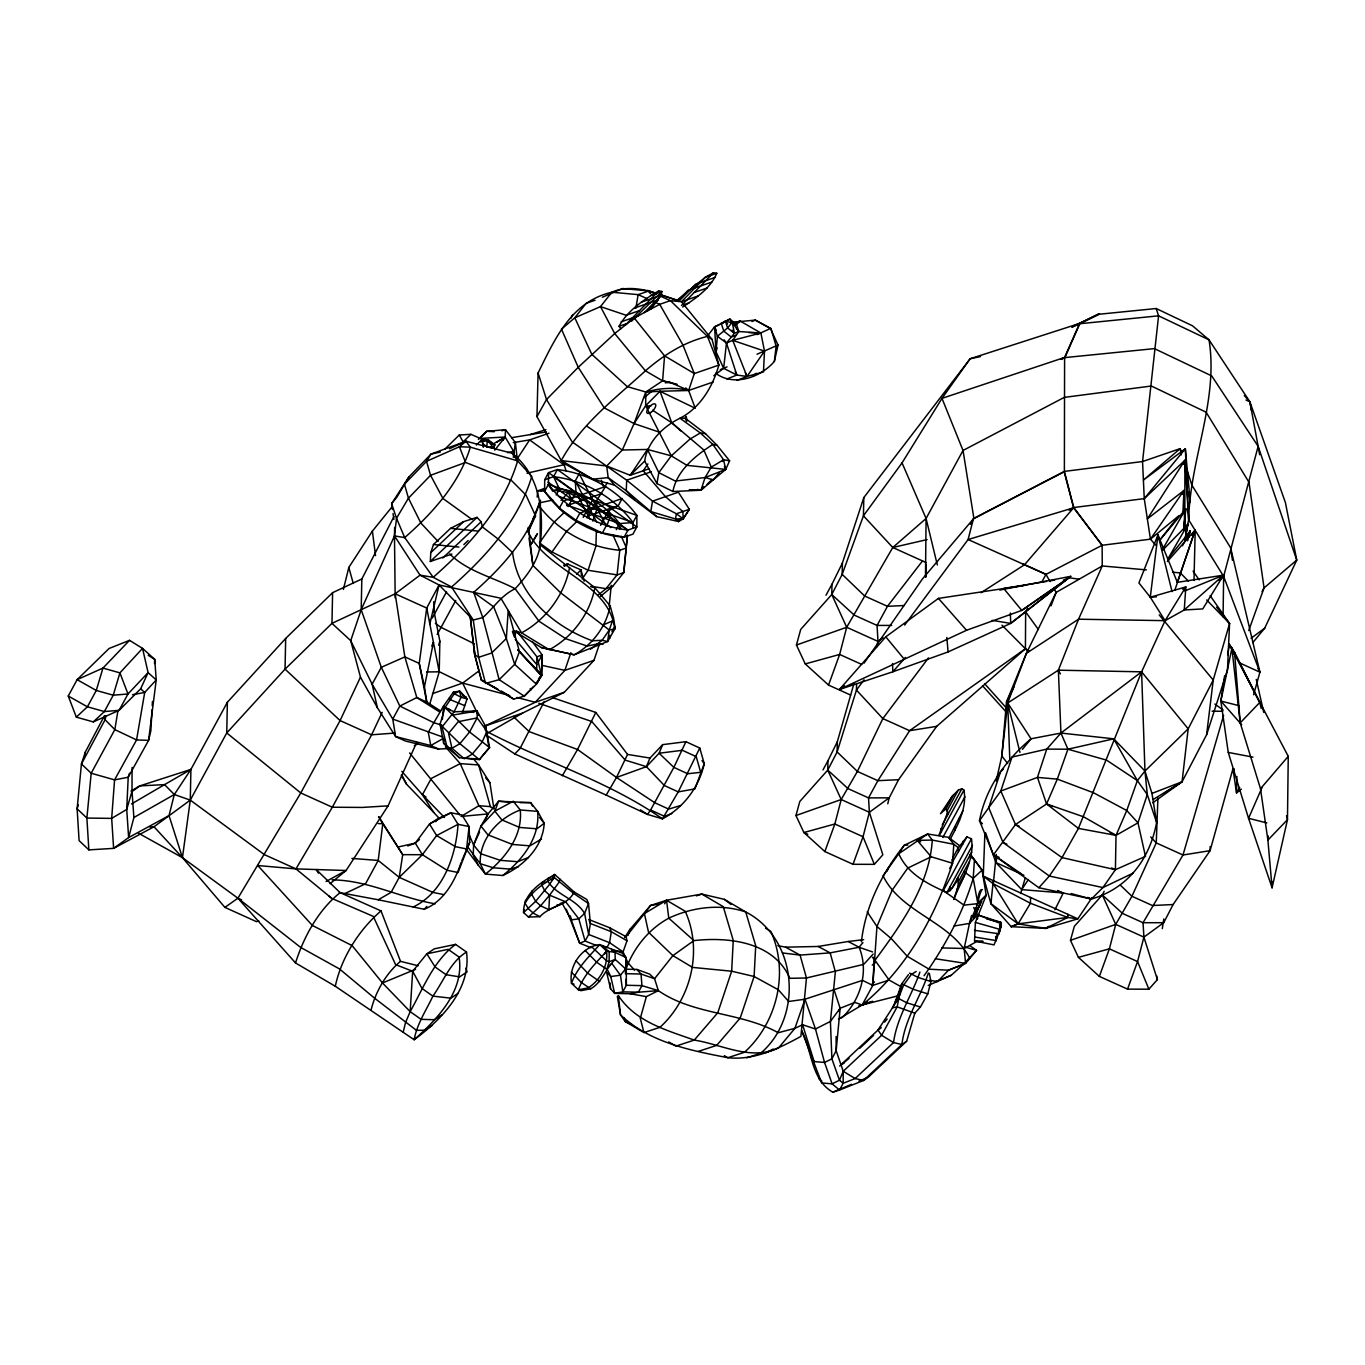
<?xml version="1.0" encoding="UTF-8"?>
<svg xmlns="http://www.w3.org/2000/svg" width="1365" height="1365" viewBox="0 0 1365 1365"><rect width="100%" height="100%" fill="white"/><g stroke="black" fill="none" stroke-linecap="round" stroke-linejoin="round"><path stroke-width="1.5" d="M1184.82 528.289L1184.905 460.295L1144.245 498.635L1073.76 507.524L1068.897 510.049M104.474 715.704L85.312 752.081L81.439 763.973L77.123 808.814L79.102 840.618L88.861 849.883L113.619 848.365L128.634 837.564L133.889 817.516L132.013 791.239L132.064 767.471M392.472 509.537L391.636 503.617L408.886 476.965L430.982 454.101L465.994 441.236L512.08 453.248C539.977 475.105 544.055 511.756 540.199 544.771C538.117 561.612 526.463 576.491 515.168 588.742C501.518 595.123 493.669 607.835 482.8 617.611L473.263 620.034L439.052 584.954L420.028 575.16L394.485 535.916L394.656 527.436M540.096 549.31L540.386 500.358L528.153 531.923C547.143 571.816 608.995 582.087 614.796 629.043L607.647 641.533L574.136 654.79L541.359 647.556L513.257 630.545L521.567 632.831L549.242 649.74C572.447 637.387 590.209 613.209 594.833 587.701L540.113 544.754M544.686 479.746L544.618 491.383C562.858 517.506 592.205 534.875 624.095 537.196L632.951 534.142L636.824 526.992L636.875 515.373C618.106 490.189 588.605 473.143 557.415 469.56L548.559 472.614L544.686 479.746L553.542 476.692C584.732 480.275 614.233 497.321 633.002 522.505L632.968 528.323M619.539 529.432L619.573 523.597C605.378 504.555 583.077 491.673 559.479 488.96L552.791 491.264L548.167 484.694M836.114 1036.513L836.165 1050.692L843.229 1071.286L843.161 1083.298L839.509 1090.021L832.804 1092.205C810.929 1079.664 812.26 1050.965 801.716 1030.78L821.713 1082.957L832.121 1083.844L839.458 1080.21L843.229 1071.286L881.602 1035.318L897.146 1006.858L901.804 983.773L908.425 974.644M1027.674 608.107L1025.644 611.861L1025.422 648.733L1028.237 651.873M574.017 984.182L571.474 983.261C576.968 968.007 589.066 956.421 599.747 944.614L606.657 951.115C608.176 965.601 600.344 980.207 588.179 987.885L578.402 989.779L571.474 983.261C568.523 965.823 581.917 946.61 599.747 944.614L622.065 953.06L626.228 957.616L625.409 973.672L641.004 974.03L654.569 978.722L658.339 990.632C693.932 1015.321 740.53 1011.823 778.255 1032.742L794.942 1028.306L802.586 1024.757L815.485 1029.005L830.415 1021.429L840.158 1008.274L854.831 1002.405L862.168 1004.981L898.989 995.58M925.487 576.934L926.084 518.478L902.043 462.871L941.987 398.358L970.14 358.756L1079.596 323.437L1099.422 313.643L1072.583 326.644M1272.146 881.483L1272.078 887.813L1248.548 818.3L1228.261 752.422L1220.856 701.064L1224.61 675.794M1227.715 654.739L1229.285 644.212L1288.253 756.329L1287.468 819.7L1272.078 887.813L1267.897 840.089L1260.509 788.731L1240.205 722.853L1231.913 648.221L1228.534 646.686M1223.074 616.792L1223.637 576.388L1258.138 446.321L1249.879 401.805L1209.032 339.851L1192.515 325.808L1156.189 308.524L1099.473 314.206L1076.473 325.348M1071.116 893.563L1091.403 899.04C1127.985 888.359 1149.791 859.097 1156.616 822.447L1151.958 793.423L1144.962 771.037L1113.721 738.823L1060.929 733.056L1031.036 738.789C1005.766 760.1 985.701 787.69 979.49 820.706L993.464 854.797L1038.867 887.728L1091.403 899.04L1102.92 887.574L1115.41 869.71L1116.024 835.363L1126.756 810.52L1137.369 780.609L1144.962 771.037L1188.181 728.842L1213.229 680.06L1229.575 623.515L1210.124 595.601M393.939 516.618L361.827 578.999L332.599 592.666L285.677 638.445L227.375 702.258L190.912 769.416L190.281 800.112L182.449 857.664L224.901 907.384L256.449 921.648L258.838 920.966M227.375 702.258L226.744 732.954L190.281 800.112L154.006 826.763L113.619 848.365L111.674 818.386L114.575 779.876L136.568 739.932L144.707 692.464L156.224 679.941L154.723 659.363L142.54 648.392L129.538 640.339L109.098 648.477L77.123 679.668L68.25 696.014L76.321 717.137L93.281 721.897L119.113 710.312L140.646 688.813L148.102 672.621L142.54 648.392L119.915 672.86L113.244 695.212L104.371 711.557L93.281 721.897M285.677 638.445L285.046 669.14L226.744 732.954L300.778 792.963L332.326 807.227L362.169 807.432L388.07 805.862L416.666 742.475M332.599 592.666L331.968 623.361L285.046 669.14L340.09 720.566L371.621 734.814L394.656 733.056M361.827 578.999L361.196 609.694L350.72 640.68L360.479 677.159L377.337 707.599L395.611 736.571L405.524 741.058L438.592 749.061L450.279 748.481M429.924 619.898L429.839 623.993L439.052 584.954L500.887 598.245L521.567 632.831C545.983 619.829 564.683 594.372 569.563 567.516M433.592 609.251L439.854 641.123L439.223 671.819L429.651 704.459M533.647 686.424L524.279 696.167L513.667 699.085L481.418 680.094L474.696 654.688L470.345 617.645L468.11 613.397M474.662 654.705L481.418 680.094L497.73 689.308M515.236 637.233L515.322 633.343M540.386 500.358C529.432 537.315 502.132 567.311 473.689 592.359L482.8 617.611L499.163 679.668L524.279 696.167L536.394 684.206L541.547 675.658L536.667 670.573L536.957 656.838L516.67 630.937M538.527 678.644L541.547 675.658L542.127 654.893L532.282 641.499M541.547 675.658L542.127 654.893L536.957 656.838L541.564 675.538L535.916 683.421M609.933 638.069L609.984 635.339M590.465 649.211L602.153 640.27L609.251 630.016L613.499 617.936L610.138 605.838L594.833 587.701L590.84 586.592M1029.073 650.696L1025.422 648.733L909.602 730.685L877.866 780.678L868.532 797.894L869.369 812.277L882.848 854.797L874.351 864.352L853.023 864.301L824.852 851.555L834.851 823.999L841.198 799.532L827.753 770.082L827.941 760.783L837.325 741.724L853.927 683.677M850.634 695.058L828.538 685.076L839.646 654.449L846.692 627.269L831.763 594.543L831.985 584.203L842.393 563.028L863.806 497.577L970.14 358.756L980.48 356.572M837.325 741.724L837.12 751.944L827.753 770.082L799.805 801.477L795.966 815.536L803.9 832.531L824.852 851.555M842.393 563.028L842.171 574.392L831.763 594.543L800.709 629.419L796.443 645.031L805.265 663.919L828.538 685.076M856.572 683.933L856.452 690.093L837.12 751.944L857.391 771.43L877.866 780.678L898.562 779.705L936.68 726.351L1025.422 648.733L1001.961 625.17M863.806 497.577L863.431 515.816L842.171 574.392L864.693 596.027L887.455 606.316L904.176 605.531M1091.983 897.624L1077.838 918.85L1045.658 928.405L1011.209 926.681L990.888 903.647L993.293 880.647M1030.541 897.488L1030.438 903.255L1018.102 923.849L1011.209 926.699L1018.102 923.849L1067.737 917.451L1077.838 918.85L983.261 876.108L984.899 832.906M1067.737 917.451L1030.438 903.255L993.225 883.769L983.261 876.108L990.888 903.647L1018.102 923.849L1045.658 928.405L1067.737 917.451L1067.805 914.311M1162.298 928.644L1163.799 918.969M1210.158 846.573L1210.09 850.668L1173.098 904.551L1163.731 922.689L1143.904 937.107L1137.557 961.574L1127.558 989.13L1099.371 976.402L1078.435 957.36L1070.484 940.366L1074.34 926.306L1102.289 894.928L1104.166 891.294M1236.878 776.463L1236.536 792.911L1241.331 789.192M1193.983 580.432L1195.228 529.961L1167.365 561.544M538.083 372.986L546.495 399.518L572.174 441.919L626.706 480.224L652.521 501.126L678.405 492.202L689.325 509.299L683.2 518.837L678.542 521.532L656.804 516.67L614.523 485.121L592.82 479.217L565.639 464.356L561.271 460.585L536.957 416.615L538.083 372.986C554.907 338.964 571.15 301.648 611.878 292.212C625.511 285.967 641.738 288.646 655.592 293.014M970.293 854.336L982.049 870.119L986.212 895.201L975.378 922.433L974.525 940.963L994.01 944.904L1000.238 929.821L1000.903 922.382L977.698 914.874L973.654 907.571M1157.844 539.073L1157.964 534.909L1177.347 582.343L1223.552 575.16L1202.753 608.927L1184.257 609.967L1165.062 620.665L1078.555 619.198L1026.395 653.306L1006.483 701.968L1001.825 756.022L996.194 780.968M479.559 832.155L473.604 844.935L473.246 854.934L478.432 865.393L485.428 874.112L502.798 875.494C523.546 866.007 542.997 847.136 544.208 823.266L537.622 811.356L530.644 802.637L498.617 801.238L488.073 813.915L480.924 826.098L473.604 844.935L480.599 853.654L500.238 860.325L517.608 861.707L528.528 857.476M482.545 441.612L488.789 440.298L494.727 444.871L493.806 448.13L486.93 446.782L487.203 439.837L481.93 438.967L481.009 442.209M925.709 576.968L926.17 564.513M1157.912 798.184L1156.257 842.922L1131.926 896.259L1115.734 924.378L1109.387 948.846L1099.371 976.402M513.359 457.326L515.39 442.55L505.511 429.702L486.657 431.306L478.381 439.411M977.528 919.003L977.698 914.874L1001.108 923.661L1000.135 929.446L998.941 933.728L974.491 930.333M925.76 577.003L926.118 568.727M1226.981 620.239L1229.575 623.515L1227.493 669.874L1206.609 734.745L1182.073 781.77L1152.725 802.808M502.832 440.503L505.152 437.022L505.511 429.702L501.842 430.794M1182.96 511.517L1183.984 490.427L1147.351 518.905L1184.905 460.295L1188.676 519.843L1185.673 533.033M531.975 890.987L531.497 893.99L535.66 901.327L540.625 905.797L548.866 909.687L549.6 895.167L559.24 882.012L559.718 878.992L554.753 874.521C540.233 882.626 523.153 893.938 523.563 912.554L528.511 917.041L539.943 916.683C549.583 905.814 567.704 905.933 574.136 891.993L559.718 878.992M624.641 937.636L630.067 929.258L650.542 905.473L666.529 900.252L685.196 911.24C702.907 950.228 691.355 998.873 659.943 1027.333L643.956 1032.571L625.289 1021.583L620.512 1014.86L617.321 996.331M838.554 1019.075L862.168 1004.981L872.798 985.394L874.3 956.711M151.993 709.851L150.85 730.889L148.58 740.359L128.208 777.248L126.723 809.445L128.634 837.564L169.021 815.587L174.31 794.515L190.912 769.416L139.793 785.899L131.006 791.086M152.215 705.637L152.453 701.439M154.501 663.561L154.723 659.363L148.222 655.337M451.9 554.036L430.316 561.493L430.794 552.637L433.456 544.533L450.587 528.357L463.571 521.686L477.05 517.352L481.111 521.805L482.476 527.027L498.379 539.226L512.609 552.637C517.796 595.328 553.695 626.654 592.393 640.799L602.153 640.27L607.647 641.533L609.251 630.016L560.674 592.837L532.93 565.485L529.04 538.22M485.275 730.19L485.513 726.146L477.085 710.994L454.118 711.796L445.007 707.582L440.076 724.269L443.591 743.225L459.374 757.712L479.303 759.622L489.608 747.593L485.513 726.146L488.977 747.918L479.303 759.622L459.903 743.686L440.076 724.269L441.85 725.259L433.541 722.563L399.826 706.08L381.313 667.297L361.196 609.694L394.485 535.916L396.498 518.29L408.442 498.174L430.555 475.31L465.55 462.445L511.517 480.548L525.969 495.068L535.558 515.919L528.153 531.923L528.374 527.419L532.93 565.485M996.279 854.507L993.362 883.087M658.766 904.125L650.542 905.473L644.417 913.595L648.511 932.227L672.894 955.619L692.499 967.393L731.657 971.215L754.111 976.487L778.391 989.83L788.697 1001.483L804.975 999.214L862.492 980.377L872.798 985.394L876.961 926.511L892.147 890.219L907.708 868.106L931.186 856.776L952.531 863.243C935.144 916.905 906.36 968.911 862.168 1004.981L872.252 1001.552M403.238 1032.059L405.507 1022.641L410.165 1011.636L412.657 971.266L426.853 953.811L434.292 948.829L455.586 944.375L466.506 952.053C471.505 988.823 441.663 1019.467 414.158 1039.738L335.295 986.264L295.522 962.956L237.902 898.204L182.449 857.664L138.411 833.162M902.026 987.287L889.11 980.053L874.982 960.277C901.037 924.805 929.429 885.339 932.295 840.072L927.654 833.981L904.176 845.31C881.995 873.208 865.41 906.121 861.4 941.867M949.648 868.567L952.531 863.243L953.794 844.27L948.504 837.342L927.654 833.981L898.75 853.739L883.036 875.801C901.446 913.577 951.166 921.153 969.781 958.435M867.202 911.82L876.961 926.511L891.379 938.676L907.281 956.302L929.07 969.184L948.453 970.208L965.601 963.4L964.168 948.487L969.491 923.388L977.818 903.63L973.194 878.36L974.439 859.779L969.662 856.196M105.361 715.618L105.088 719.73L81.439 763.973L91.199 773.238L114.575 779.876L128.208 777.248L129.487 773.29M952.907 857.578L957.974 848.245L966.932 836.899L971.453 838.81C974.883 860.308 961.114 880.271 953.76 899.484L958.23 885.868L957.906 877.456M1268.204 835.926L1267.897 840.089L1287.468 819.7L1286.513 815.656M85.005 756.142L85.312 752.081M537.162 497.133L537.656 490.854L544.345 488.534L541.069 491.008M919.925 972.051C911.632 995.904 897.027 1016.976 893.529 1042.553L855.155 1078.538L843.161 1083.298L839.458 1080.21L831.899 1058.831L830.415 1021.429L835.363 971.897L830.176 952.872L818.147 946.474L785.575 947.156L777.845 945.672M614.523 485.121L608.176 477.648L606.708 465.994L622.304 450.023L634.06 423.577L645.816 391.994L662.605 380.835L664.567 355.838L634.264 317.994L614.728 333.555L578.231 367.287L546.495 399.518L536.957 416.615M442.379 719.474L443.591 705.978L453.436 692.038L459.596 691.134L467.069 698.999L462.377 712.632M1253.616 694.751L1259.912 672.177L1223.637 576.388L1188.676 519.843C1189.922 459.152 1218.74 400.866 1209.032 339.851L1158.578 315.827L1079.8 323.727L1064.871 357.596L1061.049 359.439M896.464 1001.705L901.804 983.773L913.151 989.233L927.79 993.857L930.93 981.554L929.309 973.313M927.79 993.857L920.402 1007.029L914.823 1013.171L906.65 1041.188L868.294 1077.173L863.516 1080.5L839.509 1090.021L832.121 1083.844L824.545 1062.465L815.485 1029.005L804.975 999.214L794.942 1028.306L778.528 1047.928C750.835 1061.151 722.034 1044.43 694.256 1040.096C666.239 1029.995 635.715 1021.958 618.345 995.546L620.512 1014.86C649.638 1042.433 689.854 1050.333 727.835 1057.721C753.992 1060.571 778.63 1048.644 800.914 1036.376L806.459 977.971L800.078 955.091L785.575 947.156M834.015 989.676L840.158 1008.274L836.165 1050.692L831.899 1058.831L824.545 1062.465L814.137 1061.578L811.083 1057.056M1183.728 529.654L1185.741 508.923L1159.653 540.404M609.165 606.401L611.247 585.312M1183.609 529.893L1185.741 508.923L1162.434 549.634M991.314 899.467L990.888 903.647L991.382 899.535M947.293 815.57L947.464 810.008L958.213 790.216L961.898 788.663L963.929 790.147C967.137 807.636 958.162 824.494 950.108 839.441M715.584 373.242C734.029 386.978 760.68 377.388 774.365 361.452L776.122 346.096L771.02 328.573L755.34 320.127L732.322 322.225M1206.609 734.745L1213.229 680.06L1159.209 614.898M1239.71 787.52L1236.536 792.911L1233.568 772.863L1234.079 768.683M1038.867 887.728L1049.327 876.04L1062.004 857.612L1078.418 828.401L1141.601 671.836L1165.062 620.665L1150.285 597.222L1157.964 534.909L1172.057 591.642M339.322 892.539L378.224 899.774L391.09 892.386L399.245 877.354L402.709 854.661L378.805 816.748M524.024 909.551L523.563 912.554L535.66 901.327L549.395 884.588L554.275 877.524L554.753 874.521L551.87 876.808M539.943 916.683L533.408 913.253L528.443 908.766L525.064 903.238L525.525 900.235M117.851 711.25L114.831 729.61L91.199 773.238L86.882 818.062L88.861 849.883M635.868 308.268L638.138 294.652L648.853 290.95L656.514 293.492M656.957 483.568L658.817 472.631L671.29 455.842L689.956 439.103L700.313 432.961L705.551 433.729L717.103 445.348L729.61 460.807L725.736 469.406L700.962 490.223L672.911 491.502L656.957 483.568L644.672 461.114C647.488 441.748 662.998 426.597 679.992 418.236C700.296 407.828 712.837 386.5 718.86 365.086L712.069 339.458L681.442 301.716L670.403 300.641L659.636 295.796M1184.957 540.574L1187.857 524.348L1162.843 549.976M974.746 937.004L996.279 940.604L997.15 933.882M1185.485 536.479L1187.857 524.348L1167.928 558.865L1190.178 530.968L1187.635 540.762M444.325 739.523L443.591 743.225L459.374 757.712M427.006 703.163L424.447 686.8L433.439 642.335L431.784 646.054M1241.689 724.747L1220.856 701.064L1231.913 648.221L1259.776 702.463L1261.209 708.52M774.365 361.452L778.033 345.038L770.423 328.521L755.34 320.127L752.013 321.458M672.911 491.502C676.733 470.481 695.758 455.466 712.837 444.41L717.103 445.348M105.992 715.925L105.088 719.73L114.831 729.61L136.568 739.932L148.58 740.359L156.224 679.941L148.102 672.621L127.986 693.966L119.113 710.312L104.371 711.557L87.411 706.797L68.25 696.014M887.762 803.797L889.195 797.843L898.562 779.705M335.295 986.264C341.421 957.479 358.995 929.889 381.006 910.899L400.525 961.335L418.151 965.772M343.383 589.458L348.809 567.448L372.389 531.121L392.062 506.807M997.32 856.589L995.819 862.526L1021.702 889.605L1063.25 893L1054.923 909.773M1021.088 873.651L993.464 854.797L1015.475 824.545L1046.563 803.968L1057.312 779.125L1067.925 749.214L1060.929 733.056L1058.37 670.181L1078.555 619.198L1102.255 565.963L1102.118 545.266L1073.607 507.814L1064.171 471.795L973.416 518.854L968.092 539.533L904.654 625.068M876.501 647.232L878.002 641.413L877.064 625.443L887.455 606.316L922.501 560.93L926.289 562.687M827.753 770.082L848.04 788.629L868.532 797.894L889.195 797.843L869.369 812.277L863.038 836.745L853.023 864.301M954.033 926.05L969.491 923.388L971.573 915.471M717.103 347.819L716.062 351.795L723.655 368.328L736.844 375.051L747.03 376.45L763.462 371.894L764.502 351.112L760.885 333.009L740.001 320.929L735.018 322.908M371.109 1009.742C375.733 991.502 386.107 973.296 400.525 961.335M938.83 835.534L947.037 813.967M978.568 907.452C980.616 902.948 975.139 914.96 978.859 906.531M646.362 996.638L630.289 993.754L614.694 993.396L610.735 976.538L606.555 971.999L610.564 988.806L614.694 993.396L622.798 991.843L626.364 985.274L641.96 985.632L658.339 990.632L646.362 996.638L640.287 1018.375L643.956 1032.571M1232.987 768.614L1210.09 850.668L1182.994 855.002L1156.257 842.922L1150.695 836.916M1020.593 893.512L1025.405 877.541M1188.488 536.957L1190.178 530.968L1182.448 545.795M488.329 441.919L488.789 440.298L481.93 438.967L485.138 440.434M625.579 970.327C632.968 948.692 648.46 929.173 668.782 918.184C692.413 907.008 720.72 903.511 745.734 911.957C797.194 938.403 804.053 1016.328 760.561 1053.319L746.723 1057.841M78.3 804.753L77.123 808.814L86.882 818.062L111.674 818.386L126.723 809.445L132.013 791.239M1223.637 715.328L1182.994 855.002L1143.051 922.723L1143.904 937.107L1157.384 979.626L1148.886 989.198L1127.558 989.13M438.66 645.201L439.854 641.123M461.029 862.578C454.972 881.346 443.42 901.702 424.191 909.261L378.224 899.774M895.03 1002.422L901.804 983.773M395.185 598.007L394.485 535.916L404.722 537.605C432.688 512.967 459.527 483.483 470.311 447.14L465.994 441.236L449.477 448.744M928.337 973.057C920.539 997.423 905.029 1018.512 901.89 1044.515L863.516 1080.5L855.155 1078.538L843.229 1071.286M295.522 962.956C303.832 936.612 318.437 909.909 340.124 892.642L381.006 910.899M1174.907 589.97L1195.228 529.961L1191.85 535.131M689.308 489.677L700.962 490.223L705.074 477.562L711.302 467.137L723.552 459.783L729.61 460.807M595.055 300.249L586.131 303.32L574.802 317.806L591.779 354.269L627.286 386.636L645.816 391.994L659.995 391.277L695.212 408.237L688.643 390.492L694.29 373.566L682.875 344.884L659.687 304.327L656.104 302.723M628.054 935.281L630.067 929.258M570.877 652.675L564.888 670.369L535.251 702.31L483.858 726.453M487.117 733.432L522.659 713.059L564.325 692.277L593.98 660.336L599.286 644.604M986.673 918.935L1000.903 922.382L1000.135 929.446L975.378 922.433M1177.347 582.343L1195.228 529.961L1193.744 533.783M970.43 854.541L982.049 870.119L973.194 878.36C962.769 913.407 945.16 946.013 924.071 975.719M1182.619 494.386L1183.984 490.427L1184.649 528.357M591.079 947.702L579.664 943.215L571.235 919.874L562.499 903.954L562.994 902.521M588.69 919.481L609.609 927.705L626.108 936.697L626.996 940.775L623.088 951.866L627.815 962.581L634.52 970.14M592.768 521.055L597.631 507.302L595.874 501.774L605.531 486.503L563.233 501.091L559.36 508.224L575.979 520.253L602.289 533.101L606.162 525.969L579.204 473.655L575.33 480.787L575.962 492.048L589.868 519.024M606.725 526.207L610.206 516.397L608.432 510.868L618.277 505.664L622.15 498.532L579.852 513.121L575.979 520.253L576.457 521.891L566.475 531.48L552.023 551.989L539.448 542.895L553.9 522.386L563.882 512.796L544.618 491.383L548.491 484.251L548.559 472.614L627.968 530.047L636.824 526.992L557.415 469.56L553.542 476.692L559.479 488.96L556.203 495.017M1183.506 464.254L1184.905 460.295M1248.736 630.545L1264.058 587.906L1248.975 482.272L1206.114 412.179L1151.343 386.022L1064.273 397.386L963.025 450.467L926.084 518.478L892.778 547.501L846.692 627.269L796.443 645.031M470.345 617.526L474.696 654.688L478.654 657.299L485.565 683.404L499.163 679.668L514.69 664.346L519.434 651.634L508.207 610.479L506.33 638.496L514.69 664.346L536.394 684.206L541.717 674.651L519.434 651.634M1050.982 605.889L1056.118 592.427L1102.255 565.963L1146.395 569.888M1185.605 530.251L1187.857 524.348M839.646 1066.014L878.019 1030.029L898.153 999.061L903.562 985.189L911.274 974.525L916.154 971.471M974.149 916.444L973.45 918.201L974.388 916.393M682.636 306.954C695.979 298.321 710.397 288.339 716.813 273.273L713.434 272.795L705.432 277.197L675.931 301.17M1184.206 512.762L1185.741 508.923M1187.942 536.582L1190.178 530.968M552.586 697.652L595.788 712.445L627.542 754.418L616.502 777.47L606.197 795.095L514.776 753.924L486.298 735.07M513.223 716.42L529.176 731.64L577.549 749.487L616.502 777.47L646.43 766.652L649.979 758.053L662.673 744.642L685.913 741.69L699.784 748.037L704.255 763.7C699.068 787.059 683.592 807.722 662.452 818.846L647.539 814.427L606.197 795.095M662.673 744.642L659.107 753.241L646.43 766.652L625.187 760.117L591.762 721.505L538.834 703.282M685.913 741.69L673.866 767.386L650.627 809.974L647.539 814.427L640.441 809.872M699.784 748.037L678.234 791.888L662.452 818.846C609.063 781.582 545.846 762.25 488.482 732.374M887.011 871.245L888.615 867.423M461.814 860.735L469.731 842.307L469.082 826.559L461.984 814.99L450.945 812.755L438.199 818.488L429.514 823.999L415.284 843.143L407.76 845.959M608.176 477.648L626.245 490.683L650.764 511.551L675.521 518.973L678.542 521.532L679.753 518.717M974.576 915.454L974.03 917.041M1261.925 787.776L1248.548 818.3L1266.771 822.907M1079.596 323.437L1072.054 327.088L1079.596 323.437L1064.598 357.442L1064.376 471.403L1073.76 507.524L1102.118 545.266L1150.456 539.175L1179.121 515.509L1159.636 540.199M541.444 647.59L574.136 654.79C592.393 645.082 606.674 625.801 610.053 605.804M595.788 712.445L577.549 749.487L562.329 775.73M544.277 701.491L519.98 748.583L514.776 753.924M974.422 915.71L975.224 913.919M978.586 907.793L979.865 904.688L977.408 909.38M437.175 634.503L455.774 600.446M975.156 914.158L977.238 909.602M484.66 821.201L488.073 813.915L478.893 805.708L460.227 763.632L445.4 746.723M360.479 677.159L340.09 720.566L300.778 792.963L237.902 898.204L224.901 907.384M382.166 712.376L371.621 734.814L332.326 807.227L295.966 868.891L257.797 865.529L312.397 925.487L352.136 945.621L382.507 982.971L410.165 1011.636L421.085 1019.331L434.462 1019.723L441.902 1014.741M620.853 328.675L619.045 326.303C627.559 310.589 643.632 299.788 658.749 290.933L661.871 291.496L661.223 295.284L650.747 309.138M1252.814 642.608L1264.707 628.173L1296.75 560.094L1285.42 502.627L1249.879 401.805L1244.283 395.526M975.856 912.639L981.708 900.866L977.118 910.933M469.202 711.933L477.085 710.994L477.153 717.888L487.015 731.299L481.879 742.492L472.188 754.18L464.271 758.769L451.969 748.276L447.072 747.218L442.021 726.948L454.118 711.796L461.08 697.225L459.596 691.134L454.255 693.727L445.007 707.582L450.041 709.629M469.731 842.307L458.06 872.508L447.038 870.256L422.399 854.712L415.284 843.143L398.017 847.017M977.92 909.482L975.583 914.072M493.14 448.164L494.727 444.871L487.203 439.837L493.806 448.13L490.598 446.645M570.928 318.284L572.72 314.598M976.828 911.718L974.883 915.625M1006.483 701.968L1013.888 687.022M410.165 1011.636C423.201 988.362 433.643 960.619 455.586 944.375M948.965 837.939L962.905 810.776M838.502 1011.465L840.158 1008.274M979.063 906.258C980.582 902.504 977.681 913.322 975.054 908.135M974.166 917.007L974.917 915.386M439.052 584.954L426.716 608.056L419.243 663.407L426.716 702.037L440.571 710.96M432.278 618.055L446.492 591.898M568.096 506.552L575.962 492.048L568.215 492.543L554.292 490.206M439.24 818.386L433.729 812.431L422.433 794.72L431.272 778.442L460.227 763.632L478.603 764.946L489.881 782.674L493.959 809.053M583.145 517.403L592.683 499.812M587.052 518L595.874 501.774M600.566 525.371L608.432 510.868M538.237 662.059L542.127 654.893M616.298 529.654L619.573 523.597L633.002 522.505L636.875 515.373L548.491 484.251C567.277 509.435 596.778 526.481 627.968 530.047L624.095 537.196L596.351 531.616L595.891 546.256L588.076 570.263L582.207 579.016M537.827 681.818L541.717 674.651M606.913 947.617L609.575 942.686L611.298 931.715L609.609 927.705M825.996 595.225L831.985 584.203M664.601 903.801L666.529 900.252L701.849 894.075L724.303 899.347L745.734 911.957L755.715 945.706L754.111 976.487L740.222 1018.034L716.71 1045.368L698.334 1051.391M823.01 769.877L827.941 760.783M970.447 524.331L973.637 518.461L1064.376 471.403L1142.556 461.541L1180.162 448.641L1181.459 452.702M1041.922 581.865L1045.982 574.375L1102.118 545.266M944.921 809.667L952.241 796.205L958.213 790.216M952.241 796.205L940.485 813.728L946.252 808.455L953.708 794.737M942.26 824.835L961.898 788.663M939.325 835.482L963.929 790.147M1006.432 712.257L982.493 685.742M942.84 837.462L964.953 796.733M943.3 890.645L971.453 838.81M907.913 845.003L904.176 845.31L898.75 853.739C907.623 873.924 927.773 884.093 946.883 892.522L972.477 845.379M952.07 888.205L971.709 852.033M969.287 861.725L958.537 881.517L957.087 878.941M958.23 885.868L965.686 872.15M957.206 889.007L964.509 875.545M1001.108 923.661L999.658 926.323L1001.006 926.886M998.31 933.387L1000.238 929.821L1000.818 925.589L999.453 925.043M1262.062 591.591L1264.058 587.906L1296.75 560.094L1258.138 446.321L1211.728 375.921L1154.38 348.621L1064.871 357.596M611.929 631.773L614.847 626.433L613.499 617.936M952.634 861.707L966.932 836.899M625.887 979.473L626.364 985.274L626.228 957.616L615.035 952.343L606.657 951.115C595.993 962.922 583.879 974.525 578.402 989.779L580.944 990.683L590.721 988.806C602.46 982.169 605.633 968.331 615.223 959.459L615.035 952.343L611.52 949.306M408.886 476.965L396.942 497.082L391.636 503.617L396.498 518.29L404.722 537.605L433.2 577.31L451.559 587.001L473.263 620.034L478.654 657.299L491.588 653.05L506.33 638.496L493.703 606.845L473.689 592.359M1165.062 620.665L1185.827 586.933L1150.285 597.222L1138.922 582.906L1157.964 534.909L1158.083 539.158M438.592 749.061L430.777 745.546L395.611 736.571L392.762 719.082L372.133 684.206L350.72 640.68L331.968 623.361L395.168 593.792L420.028 575.16L433.2 577.31C469.219 545.608 503.77 507.643 517.642 460.858L512.08 453.248M795.966 815.536L841.198 799.532L857.391 771.43L882.848 718.587L928.473 657.896M685.213 515.629L683.2 518.837L675.521 518.973L676.392 513.769L689.325 509.299L685.213 515.629L678.542 521.532M957.343 880.544L950.33 890.475L946.883 892.522M647.112 298.679L638.138 294.652L611.878 292.212L600.481 306.613L574.802 317.806L561.459 329.153L578.231 367.287L604.234 407.879L634.06 423.577L645.662 405.695L659.995 391.277L688.643 390.492L713.23 382.012M388.07 805.862L346.079 870.512L330.108 883.667M516.465 459.937L529.62 439.905L549.003 433.217M719.253 324.836L714.56 326.849L717.393 336.268L726.47 343.024L732.715 340.346L738.806 331.524L736.503 324.443L729.763 319.103L714.56 326.849L708.298 334.954M1021.702 889.605L1028.425 879.452M605.053 486.315L607.374 482.835M647.863 463.946L643.239 470.789L665.455 496.655L682.858 511.534L683.2 518.837L676.392 513.769L652.521 501.126L650.764 511.551L656.804 516.67M1155.745 545.13L1150.456 539.175L1183.984 490.427M864.062 663.151L922.348 579.084L973.416 518.854M525.064 903.238C531.668 891.737 542.792 883.718 554.275 877.524L573.641 893.41L588.52 903.545L590.38 923.508L588.656 934.479L585.09 941.048L579.664 943.215L566.287 909.175M902.043 462.871L863.431 515.816L892.778 547.501L922.501 560.93M604.541 954.016L606.657 951.115M351.914 858.414L378.207 860.445L399.245 877.354L422.399 854.712L436.612 835.568L458.043 824.324L469.082 826.559L466.574 848.945L455.535 846.71L436.612 835.568L429.514 823.999L450.945 812.755L458.043 824.324C455.995 855.548 443.318 892.932 413.151 907.008M697.293 489.387L700.962 490.223L703.453 486.861M722.324 461.455L723.552 459.783L712.837 444.41L700.313 432.961L679.992 418.236L685.093 418.168L705.551 433.729M864.062 679.821L856.452 690.093L882.848 718.587L909.602 730.685L936.68 726.351M494.744 450.143L505.152 437.022L513.598 451.303L514.844 457.139M626.108 936.697L644.417 913.595L666.529 900.252L668.782 918.184L693.881 940.604C728.978 936.714 773.784 941.833 789.891 978.33L806.459 977.971L863.721 964.373L873.156 954.084M600.464 596.369L612.663 586.37L623.788 572.583L627.422 535.37L623.788 572.583L617.082 574.887L588.076 570.263L552.023 551.989M435.589 821.713L438.199 818.488M1022.419 749.368L1031.036 738.789L1007.711 702.992L1026.395 653.306L1056.118 592.427L1054.087 588.827M720.822 324.17L729.763 319.103L738.806 331.524L734.37 333.282L726.47 343.024L723.655 368.328L713.827 375.699M1150.456 539.175L1144.245 498.635L1185.332 448.778L1190.263 502.474L1188.318 492.117M719.287 472.665L713.349 479.815L705.074 477.562L675.334 481.06L658.817 472.631L647.488 449.443L622.304 450.023L586.933 426.238M906.65 1041.188L901.89 1044.515L893.529 1042.553L881.602 1035.318L878.019 1030.029L880.63 1026.872M884.554 1022.146L887.165 1019.007M782.401 952.941L800.078 955.091L830.176 952.872L859.063 947.259L862.97 942.567M596.505 945.535L585.09 941.048L578.811 918.867L565.724 901.855L549.6 895.167L540.625 905.797L528.511 917.041M1260.509 788.731L1288.253 756.329M1050.043 581.592L1045.982 574.375L968.092 539.533L1073.607 507.814L1024.467 564.786L981.043 592.717M552.45 877.149L554.753 874.521M551.972 880.152L554.275 877.524M905.456 657.401L892.829 671.785L839.424 689.479L885.783 636.824L938.438 598.399L1024.177 585.466M561.049 500.409L568.215 492.543L597.631 507.302L610.206 516.397L620.802 528.067M424.191 909.261L426.904 906.377M129.538 640.339L102.955 668.082L77.123 679.668L96.284 690.451L113.244 695.212L127.986 693.966L119.915 672.86L102.955 668.082L96.284 690.451L87.411 706.797L76.321 717.137M969.491 923.388L977.698 914.874M532.725 518.854L535.558 515.919M625.494 324.972L658.749 290.933M631.466 320.843L634.264 317.994L659.687 304.327L670.403 300.641L707.445 336.404L712.069 339.458M631.654 321.031L661.871 291.496L650.508 295.42M644.331 312.585L661.223 295.284L641.635 302.04M647.539 310.862L658.339 299.805L634.657 307.978M677.313 301.307L688.114 290.25L711.796 282.094M678.695 301.443L695.604 284.159L715.192 277.402M681.51 305.47L713.434 272.795M561.373 460.5L592.82 479.217L608.176 477.596M576.73 574.221L580.978 569.905L567.84 564.103L563.882 565.281M1003.48 768.939L1000.477 771.942L988.738 807.653L979.49 820.706L982.459 823.778M735.667 325.211L740.001 320.929L737.032 323.369M481.384 680.009L497.73 689.206M976.453 904.824L986.212 895.201L977.818 903.63L964.014 905.149L943.164 890.577M444.836 449.17L459.271 435.008L470.874 434.309L482.237 439.274L483.312 447.293M460.278 444.717L470.874 434.309M476.368 445.041L482.237 439.274M644.672 461.114L630.203 475.276L606.708 465.994L561.271 460.585C581.012 424.123 615.274 398.409 645.423 370.836C663.492 355.122 683.967 342.12 707.445 336.404L718.86 365.086L694.29 373.566L664.567 355.838M753.48 375.853L756.21 373.242M700.962 490.223L704.016 487.305M707.07 484.37L711.643 479.985M430.794 552.637L463.571 521.686M430.316 561.493L477.05 517.352M442.806 557.978L481.111 521.805M463.861 544.584L468.144 540.54M482.476 527.027L478.142 531.104L450.587 528.357M841.232 1064.905L849.03 1058.37M859.762 1048.303L873.583 1035.335M871.467 984.728L874.504 981.913M928.234 985.462L951.251 975.275L963.263 964.407L976.572 950.364L969.969 945.723M451.559 587.001C485.786 556.886 518.598 520.816 531.787 476.368L517.642 460.858L470.311 447.14L459.408 446.747L426.528 461.319L404.432 484.166L408.442 498.174L420.847 523.017L438.131 541.547M1219.593 576.695L1223.552 575.16L1184.257 609.967L1185.827 586.933L1182.636 589.134M415.284 843.143L419.516 839.492M1218.945 580.415L1223.637 576.388L1224.251 580.534M872.235 965.157L875.443 962.41M465.994 441.236L459.408 446.747L465.55 462.445M608.807 966.079L611.878 963.519L620.461 975.207L622.798 991.843L638.393 992.201L658.339 990.632M643.546 398.085L651.31 391.704M598.348 594.935L605.975 588.673L617.082 574.887L619.761 550.249L612.834 534.705M999.743 590.055L1070.757 576.32L1010.714 623.396L948.078 651.924L892.829 671.785L892.522 663.492M502.798 875.494C522.283 860.069 540.267 837.615 537.622 811.356L520.253 809.974C498.157 818.318 479.234 839.031 480.224 863.67L485.428 874.112C504.914 858.687 522.897 836.233 520.253 809.974L513.274 801.255L494.847 811.151L480.924 826.098L487.919 834.834L512.523 844.457L529.893 845.839L541.41 839.1M992.15 620.375L1010.714 623.396L1068.983 577.753L1079.186 579.204M432.483 693.659L462.633 683.097L479.132 670.778M133.122 790.864L139.793 785.899L164.551 784.619L190.912 769.416M1251.04 638.274L1264.707 628.173M844.525 685.759L839.424 689.479L966.539 630.272L1021.788 610.411L1068.983 577.753L1063.284 580.159M883.087 637.711L878.002 641.413L846.692 627.269M693.881 940.604L672.894 955.619L654.569 978.722L649.552 974.047L636.858 969.44L625.17 969.167M1070.757 576.32L1021.788 610.411L1003.667 588.452L1046.528 581.422M878.019 1030.029L881.193 1027.811M840.942 1065.041L844.423 1062.687M415.642 969.269L382.507 982.971M466.506 952.053C450.399 961.881 443.471 981.264 432.91 996.143C426.153 1010.39 416.956 1023.938 414.158 1039.738C437.551 1018.648 464.527 991.144 459.067 957.036L448.147 949.357L426.853 953.811L435.145 967.017L446.065 974.695L459.63 976.862L467.069 971.863L465.943 968.126M458.35 993.157L450.894 998.156L432.91 996.143L421.99 988.465L412.657 971.266L395.594 964.628L373.259 916.359L331.9 898.46L295.966 868.891L264.418 854.644L190.281 800.112L174.31 794.515L164.551 784.619L131.484 803.968M432.449 1025.217L424.993 1030.217L416.427 1030.336L374.351 998.003L339.476 968.928L300.539 947.327L237.902 898.204L241.605 899.893M548.866 909.687L565.724 901.855L560.264 903.459M1164.516 793.048L1182.073 781.77L1188.181 728.842L1141.601 671.836L1058.37 670.181L1007.711 702.992L1001.825 756.022L1007.711 763.547M1045.658 928.405L1049.054 926.238M496.536 442.379L505.152 437.022L479.832 438.421L486.657 431.306L494.335 431.698M564.325 566.27L567.84 564.103L564.018 565.315M862.168 1004.981L867.475 1001.688M1153.408 799.361L1182.073 781.77L1151.958 793.423M462.854 815.383L478.893 805.708L490.376 806.63L493.721 808.558M492.646 444.273L505.152 437.022M133.889 817.516L174.31 794.515M442.96 738.653L430.777 745.546L428.269 732.288L443.591 705.978L469.577 731.998L489.608 747.593M414.295 745.665L417.997 743.618M778.033 345.038L756.978 354.252M326.099 881.466L346.079 870.512L295.966 868.891M959.544 966.403L963.263 964.407L948.453 970.208L937.653 981.572L929.616 980.275M1069.904 509.725L1073.607 507.814M722.512 471.027L725.736 469.406L723.552 459.783M765.884 1052.705L773.29 1048.985M1060.776 359.285L1064.598 357.442L941.987 398.358L963.025 450.467L973.927 518.598M1133.394 873.003L1102.92 887.574L1049.327 876.04L1002.985 842.427L988.738 807.653L1000.818 791.018L1011.977 757.08L1046.75 749.112L1067.925 749.214L1113.721 738.823L1137.369 780.609L1147.283 794.532L1156.616 822.447M344.833 893.597L365.564 883.752L378.207 860.445L382.797 823.692L378.583 816.679M1115.41 869.71L1145.474 856.367L1137.983 822.822L1126.756 810.52L1093.655 792.826L1057.312 779.125L1037.451 777.402L1000.818 791.018L1015.475 824.545L1062.004 857.612L1115.41 869.71L1111.571 867.969M757.097 334.579L770.423 328.521M602.357 297.246L622.594 288.527L648.853 290.95L656.036 294.175M727.033 366.878L720.345 369.642M603.466 624.795L613.448 620.546M832.804 1092.205L851.47 1084.305M858.943 1081.131L866.417 1077.975M1184.718 590.96L1223.552 575.16M935.639 981.657L951.251 975.275M726.88 379.009L736.844 375.051L726.47 343.024L724.081 339.783M737.066 380.408L747.03 376.45L764.502 351.112L732.715 340.346L747.03 376.45L745.29 372.662M838.588 1018.921L842.393 1017.403C860.581 999.794 869.215 971.18 859.063 947.259L848.211 941.492L818.147 946.474M726.146 321.304L721.215 323.266L723.791 331.132L731.265 337.053L736.196 335.108M705.074 477.562L725.736 469.406L724.371 466.216M564.069 565.519L567.84 564.103M671.819 813.54L664.482 816.321L650.627 809.974M1070.484 940.366L1115.734 924.378L1143.904 937.107M716.813 273.273L705.432 277.197L681.476 301.716L698.266 295.932M626.757 315.025L639.52 310.606M694.205 292.468L706.968 288.066M621.143 321.816L637.916 316.032M634.264 317.994L636.363 317.26M619.045 326.303L626.842 323.607M683.456 304.787L689.308 302.774M565.639 464.356L526.992 473.194M648.836 468.86L630.203 475.276L647.488 449.443L671.29 455.842L686.987 465.363L725.736 469.406M651.293 471.744L626.706 480.224L626.245 490.683L634.486 499.709M566.799 505.664L601.658 493.635M591.762 509.333L597.631 507.302M587.121 516.397L618.277 505.664M604.32 518.427L610.206 516.397M612.663 586.37L605.975 588.673L591.284 586.302M593.98 660.336L564.888 670.369L542.229 665.42M564.325 692.277L535.251 702.31L517.096 697.498M485.804 725.771L522.659 713.059M858.585 1006.022L872.593 1001.313M696.321 895.884L701.849 894.075L723.279 906.684L733.261 940.434L731.657 971.215L717.768 1012.762L694.256 1040.096L675.88 1046.119L668.731 1041.922M872.798 985.394L889.11 980.053M530.047 434.633L545.915 429.651M518.444 866.707L510.646 869.147L493.277 867.765L480.224 863.67L467.461 846.556M680.504 805.521L668.714 809.121L654.842 802.757L616.502 777.47M805.265 663.919L839.646 654.449L861.742 664.431M1078.435 957.36L1109.387 948.846L1137.557 961.574L1148.886 989.198M732.715 340.346L760.885 333.009L738.158 331.473M892.778 547.501L927.108 539.602M507.592 452.651L513.598 451.303M473.263 711.83L477.085 710.994L451.696 715.26M440.264 452.054L430.982 454.101L426.528 461.319L430.555 475.31L442.994 498.532L472.171 519.587M540.694 502.576L552.74 500.068M556.869 905.114L562.499 903.954M630.289 993.754L638.393 992.201L641.96 985.632L641.004 974.03L636.858 969.44M132.456 694.717L144.707 692.464L140.646 688.813M609.251 630.016L614.796 629.043L614.728 626.228M511.653 437.687L546.427 431.903M513.257 442.618L529.62 439.905L564.137 464.885L566.066 470.874M1050.623 580.756L1054.701 580.091M569.58 915.813L571.235 919.874L578.811 918.867L584.578 913.424L588.52 903.545L586.848 899.501L574.136 891.993M848.211 941.492L863.653 939.666M461.063 816.458L488.073 813.915M982.8 941.099L976.538 941.679L964.168 948.487L941.85 947.924M1150.285 597.222L1156.496 596.795M550.419 877.968L548.286 878.087L547.809 881.09C556.186 895.269 575.928 898.562 584.578 913.424L588.656 934.479L609.575 942.686L623.088 951.866L611.708 950.125M665.199 382.78L670.369 382.49L688.643 390.492A40.404 17.455 -5.9 0 0 656.48 389.554L645.816 391.994L645.662 405.695L671.29 455.842M149.877 826.985L154.006 826.763L182.449 857.664L169.021 815.587M1173.098 904.551L1152.401 905.524L1131.926 896.259L1120.341 885.134M931.186 856.776L917.212 840.362L932.295 840.072L953.794 844.27L958.554 847.853M426.562 671.972L439.223 671.819L426.716 608.056L395.168 593.792L404.859 656.906L416.803 697.549L439.615 711.95M982.885 941.662L974.525 940.963M891.686 625.409L877.064 625.443L854.302 615.154L831.763 594.543M1163.731 922.689L1143.051 922.723L1122.576 913.475L1102.289 894.928L1115.734 924.378M520.167 802.637L530.644 802.637L532.521 806.033M422.399 854.712L402.709 854.661L382.797 823.692L378.207 823.59M1212.086 711.199L1222.699 711.267M537.656 490.854L545.232 491.059M748.788 332.599L760.885 333.009M545.949 882.37L542.434 882.217L541.956 885.22L544.652 890.68L549.6 895.167M465.533 758.189L479.934 759.281M508.258 802.006L498.617 801.238L494.847 811.151L501.825 819.887L519.57 827.429L536.94 828.811L544.208 823.266L539.55 817.447M1172.603 572.208L1180.367 572.908L1188.437 581.2M603.245 644.058L598.843 643.649L587.206 646.089L565.793 638.718L538.987 621.229L515.168 588.742C493.396 577.361 467.478 571.543 449.648 553.9M433.456 544.533L458.93 547.075M650.73 406.292L645.662 405.695L649.143 407.981M332.156 879.879C368.14 880.169 400.184 897.931 435.179 903.801M935.349 958.742L965.601 963.4L976.572 950.364L964.441 946.918M627.542 754.418L649.979 758.053M1228.261 752.422L1253.002 757.148M716.284 330.518L714.56 326.849L716.062 351.795L717.393 336.268L727.63 327.958L732.22 322.242L734.37 333.282L727.63 327.958L725.327 320.86L736.503 324.443M443.915 894.638L432.876 892.386L399.245 877.354M626.313 315.315L600.481 306.613L614.728 333.555L645.423 370.836L662.605 380.835L670.369 382.49M662.605 380.835L677.142 384.248M920.402 1007.029L906.752 1002.763L897.522 997.952M1220.856 701.064L1239.079 705.671M930.93 981.554L918.218 977.476L909.534 973.109M914.823 1013.171L897.146 1006.858L892.437 1007.899L897.624 996.962L898.153 999.061M438.506 671.324L462.633 683.097L509.026 695.365M1067.925 749.214L1106.537 760.134L1137.369 780.609M464.663 705.603L450.416 699.75L449.495 697.856M442.874 737.066L392.762 719.082L399.826 706.08L416.803 697.549L426.716 702.037M660.353 294.755L677.603 300.454M661.564 295.028L677.467 300.385M634.06 423.577L659.619 432.261M859.063 947.259L872.576 951.951M558.387 496.229L633.002 522.505M566.509 504.914L619.573 523.597M599.73 981.606L587.598 973.074L575.859 960.653M590.721 988.806L581.302 982.51L571.304 972.016M631.108 1023.972L625.289 1021.583L624.129 1017.676M917.212 840.362L920.693 841.796M463.042 695.979L466.25 697.31L462.837 695.57M1246.023 400.064L1249.879 401.805L1251.381 410.2M1022.829 563.899L1045.982 574.375M1052.364 806.579L1046.563 803.968L1037.451 777.402L1046.75 749.112L1060.929 733.056L1141.601 671.836L1144.962 771.037L1147.283 794.532L1137.983 822.822L1116.024 835.363L1078.418 828.401L1046.563 803.968L1083.622 816.816L1116.024 835.363L1110.24 832.735M1015.475 824.545L1019.314 826.286M1002.985 842.427L1006.841 844.15M993.464 854.797L999.112 857.339M1087.632 897.351L1091.403 899.04M1023.921 875.238L995.819 862.526L985.649 832.838M1057.636 890.458L1063.25 893M841.198 799.532L869.369 812.277M807.756 834.254L803.9 832.531L834.851 823.999L863.038 836.745L874.351 864.352M1239.352 662.776L1259.912 672.177L1230.616 547.792L1191.85 485.087L1185.349 464.834M491.536 443.403L494.727 444.871M474.457 643.87L440.554 627.115L435.367 623.361M501.364 691.253L510.425 696.372M501.347 691.372L513.667 699.085M626.996 940.775L611.298 931.715L590.38 923.508L589.253 920.829M765.509 928.217L770.816 931.34C789.243 971.965 777.197 1022.624 744.488 1052.279L727.835 1057.721L724.303 1055.64M401.839 771.361L422.433 794.72L425.999 796.989M652.624 410.251L671.751 422.758L703.777 449.955L711.302 467.137M237.902 898.204L241.247 900.422M329.17 896.225L331.9 898.46M1214.833 704.033L1223.159 710.073M553.542 476.692L627.985 530.558M547.996 482.135L610.872 527.624M963.656 871.382L973.194 878.36M950.108 838.537L959.68 845.754M724.303 899.347L731.06 904.483M482.493 443.352L486.93 446.782M650.866 292.98L647.658 290.353L650.252 293.424M818.659 1078.435L821.815 1081.08M685.708 387.916L688.643 390.492M680.879 430.982L671.751 422.758L659.995 391.277M602.289 945.518L609.2 952.036L609.114 961.745L606.811 969.355L596.59 962.137L585.175 950.484M340.124 892.642L316.202 869.556L318.437 873.139M1206.694 599.969L1229.575 623.515M422.433 794.72L444.461 817.499M517.745 649.842L541.564 675.538M530.422 688.523L531.394 689.649L530.422 688.625M401.276 775.132L406.514 784.175L433.729 812.431M646.43 766.652L664.38 785.54L678.234 791.888L694.939 788.902L704.255 763.7L702.019 760.578M459.596 691.134L467.069 698.999L461.08 697.225L454.255 693.727L453.436 692.038M517.745 649.723L536.667 670.454M539.329 506.33C558.575 531.139 588.537 547.501 619.761 550.249L626.45 547.945L621.263 536.274M984.609 683.677L1007.285 708.981M591.352 946.508L606.572 960.824L609.114 961.745L615.223 959.459L625.631 968.894L620.461 975.207L610.735 976.538L607.886 970.549M938.438 598.399L966.539 630.272M485.701 777.879L489.881 782.674M872.44 957.292L874.982 960.277M515.202 639.195L536.786 664.533M409.619 752.934L459.766 814.803M473.177 758.479L478.603 764.946L490.376 806.63M885.783 636.824L903.903 658.783M1216.59 607.186L1224.388 616.98M946.252 808.455L948.095 814.086M466.079 848.928L478.432 865.393M729.763 319.103L732.015 322.208M736.554 328.419L738.806 331.524M725.327 320.86L727.596 323.966M732.118 330.176L734.37 333.282M1025.644 611.861L1038.424 629.572M1193.095 571.167L1199.17 579.886M1229.285 644.212L1234.54 652.214L1259.776 702.463L1240.205 722.853L1234.54 652.214M993.225 883.769L1018.102 923.849M459.271 435.008L463.162 441.885M1058.37 670.181L1060.4 673.9M575.33 480.787L596.539 521.925M568.215 492.543L571.867 499.624M1258.001 668.423L1259.912 672.177M402.112 775.439L406.514 784.175M685.093 418.168L686.578 421.188M462.633 683.097L478.313 715.141M735.274 371.604L736.844 375.051M468.587 833.537L473.604 844.935M526.498 469.15L527.982 473.092M512.404 631.568L514.503 637.284M1156.189 308.524L1158.578 315.827L1142.556 461.541L1144.245 498.635M601.385 480.241L603.279 486.094M802.586 1024.757L814.137 1061.578M584.152 581.251L580.978 569.905L581.456 575.228M348.809 567.448L353.245 583.35M958.947 818.471L959.476 820.331M685.691 416.547L686.766 420.659M1019.945 752.405L1007.711 702.992L1009.827 760.203M926.084 518.478L937.311 564.939M1256.261 679.429L1263.734 712.411M1231.913 648.221L1233.277 654.313M424.447 686.8L419.243 663.407L404.859 656.906L381.313 667.297L372.133 684.206L377.337 707.599M570.416 916.086L571.235 919.874M1181.322 454.852L1180.162 448.641L1143.392 480.088L1185.332 448.778L1188.676 519.843M1156.667 975.804L1157.384 979.626M1258.138 446.321L1259.656 454.716M1232.834 768.717L1233.568 772.863M686.237 416.513L686.953 420.642M998.463 930.572L998.941 933.728M995.631 936.424L996.279 940.604M954.681 826.815L955.193 830.108M957.974 848.245L958.486 851.538M951.951 859.54L952.531 863.243M940.758 828.521L941.27 831.882M949.818 887.113L950.33 890.475M1230.616 547.792L1232.476 560.367M393.035 513.479L393.871 519.4M515.39 442.55L517.489 461.285M372.389 531.121L375.529 555.606M946.849 637.455L948.078 651.924M610.07 983.005L610.564 988.806M962.717 841.403L962.871 843.911M433.678 601.794L434.07 611.639M1010.339 613.039L1010.714 623.396M474.576 650.508L474.696 654.688M531.156 544.157L537.383 533.8L531.156 544.157M477.153 717.888L469.577 731.998L459.903 743.686L451.969 748.276L448.556 733.397L458.248 721.71L477.153 717.888M682.364 750.289L659.107 753.241L673.866 767.386L687.738 773.75L700.689 772.317L696.218 756.637L682.364 750.289M650.542 412.639A6.143 2.628 -47.7 0 0 655.524 404.228A6.143 2.628 -47.7 0 0 647.71 409.022A6.143 2.628 -47.7 0 0 650.542 412.639M981.896 889.622A38.322 11.21 88.6 0 0 977.818 903.63A14.64 4.283 88.6 0 1 981.896 889.622"/></g></svg>
